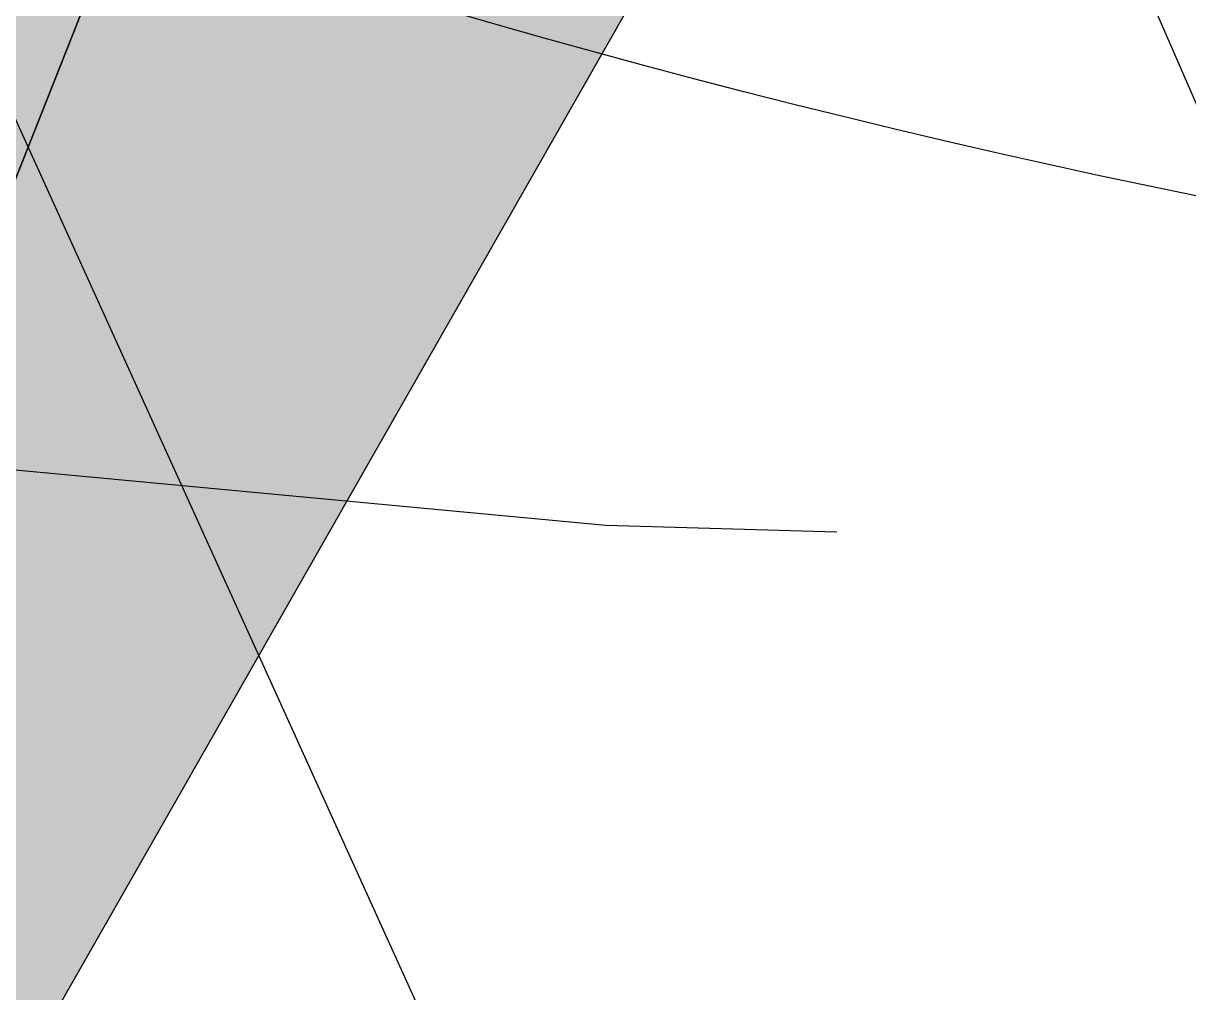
# Paper-space layout 'Layout1' of a CAD drawing. Extents: x -43 to 2298, y -18 to 768.
# Drawn here: x 1860.044 to 1861.113, y 24.754 to 25.644 of the extents above; entities that cross this region are included whole.
import ezdxf

# ---------------------------------------------------------------- set-up
doc = ezdxf.new("R2010")
doc.units = 0
doc.header["$LTSCALE"] = 2
doc.linetypes.add('CACHEX2', pattern=[0.75, 0.5, -0.25])
doc.layers.add('CARTOUCHE', color=7, linetype='Continuous')
doc.layers.add('LOGO', color=7, linetype='Continuous')

# ---------------------------------------------------------------- blocks, each defined once
blk = doc.blocks.new('A$C715108E3')
at = {"layer": 'LOGO', "color": 131}
for p, q in [((-12.6802, -23.5138), (-12.6802, -23.5138)), ((-12.5889, -23.5138), (-12.5889, -23.5138)), ((-12.4971, -23.5138), (-12.4971, -23.5138)), ((-12.4053, -23.5138), (-12.4053, -23.5138)), ((-12.3136, -23.5138), (-12.3136, -23.5138)), ((-12.2216, -23.5138), (-12.2216, -23.5138)), ((-12.1298, -23.5138), (-12.1298, -23.5138)), ((-12.0387, -23.5138), (-12.0387, -23.5138)), ((-11.9465, -23.5138), (-11.9465, -23.5138)), ((-11.8546, -23.5138), (-11.8546, -23.5138)), ((-11.7628, -23.5138), (-11.7628, -23.5138)), ((-11.6713, -23.5138), (-11.6713, -23.5138)), ((-11.5795, -23.5138), (-11.5795, -23.5138)), ((-11.4877, -23.5138), (-11.4877, -23.5138)), ((-11.3966, -23.5138), (-11.3966, -23.5138)), ((-11.3046, -23.5138), (-11.3046, -23.5138)), ((-11.2126, -23.5138), (-11.2126, -23.5138)), ((-11.1213, -23.5138), (-11.1213, -23.5138)), ((-11.0293, -23.5138), (-11.0293, -23.5138)), ((-12.7265, -23.6054), (-12.7265, -23.6054)), ((-12.6345, -23.6054), (-12.6345, -23.6054)), ((-12.5424, -23.6054), (-12.5424, -23.6054)), ((-12.4514, -23.6054), (-12.4514, -23.6054)), ((-12.3593, -23.6054), (-12.3593, -23.6054)), ((-12.2673, -23.6054), (-12.2673, -23.6054)), ((-12.1762, -23.6054), (-12.1762, -23.6054)), ((-12.0844, -23.6054), (-12.0844, -23.6054)), ((-11.9924, -23.6054), (-11.9924, -23.6054)), ((-11.9011, -23.6054), (-11.9011, -23.6054)), ((-11.8091, -23.6054), (-11.8091, -23.6054)), ((-11.7174, -23.6054), (-11.7174, -23.6054)), ((-11.6252, -23.6054), (-11.6252, -23.6054)), ((-11.5338, -23.6054), (-11.5338, -23.6054)), ((-11.442, -23.6054), (-11.442, -23.6054)), ((-11.3501, -23.6054), (-11.3501, -23.6054)), ((-11.2587, -23.6054), (-11.2587, -23.6054)), ((-11.1668, -23.6054), (-11.1668, -23.6054)), ((-11.0748, -23.6054), (-11.0748, -23.6054)), ((-10.9835, -23.6054), (-10.9835, -23.6054)), ((-12.7302, -23.6976), (-12.7302, -23.6976)), ((-12.6802, -23.6976), (-12.6802, -23.6976)), ((-12.5889, -23.6976), (-12.5889, -23.6976)), ((-12.4971, -23.6976), (-12.4971, -23.6976)), ((-12.4053, -23.6976), (-12.4053, -23.6976)), ((-12.3136, -23.6976), (-12.3136, -23.6976)), ((-12.2216, -23.6976), (-12.2216, -23.6976)), ((-12.1298, -23.6976), (-12.1298, -23.6976)), ((-12.0387, -23.6976), (-12.0387, -23.6976)), ((-11.9465, -23.6976), (-11.9465, -23.6976)), ((-11.8546, -23.6976), (-11.8546, -23.6976)), ((-11.7628, -23.6976), (-11.7628, -23.6976)), ((-11.6713, -23.6976), (-11.6713, -23.6976)), ((-11.5795, -23.6976), (-11.5795, -23.6976)), ((-11.4877, -23.6976), (-11.4877, -23.6976)), ((-11.3966, -23.6976), (-11.3966, -23.6976)), ((-11.3046, -23.6976), (-11.3046, -23.6976)), ((-11.2126, -23.6976), (-11.2126, -23.6976)), ((-11.1213, -23.6976), (-11.1213, -23.6976)), ((-11.0293, -23.6976), (-11.0293, -23.6976)), ((-12.6884, -23.7891), (-12.6884, -23.7891)), ((-12.6345, -23.7891), (-12.6345, -23.7891)), ((-12.5424, -23.7891), (-12.5424, -23.7891)), ((-12.4514, -23.7891), (-12.4514, -23.7891)), ((-12.3593, -23.7891), (-12.3593, -23.7891)), ((-12.2673, -23.7891), (-12.2673, -23.7891)), ((-12.1762, -23.7891), (-12.1762, -23.7891)), ((-12.0844, -23.7891), (-12.0844, -23.7891)), ((-11.9924, -23.7891), (-11.9924, -23.7891)), ((-11.9011, -23.7891), (-11.9011, -23.7891)), ((-11.8091, -23.7891), (-11.8091, -23.7891)), ((-11.7174, -23.7891), (-11.7174, -23.7891)), ((-11.6252, -23.7891), (-11.6252, -23.7891)), ((-11.5338, -23.7891), (-11.5338, -23.7891)), ((-11.442, -23.7891), (-11.442, -23.7891)), ((-11.3501, -23.7891), (-11.3501, -23.7891)), ((-11.2587, -23.7891), (-11.2587, -23.7891)), ((-11.1668, -23.7891), (-11.1668, -23.7891)), ((-11.0748, -23.7891), (-11.0748, -23.7891)), ((-10.9835, -23.7891), (-10.9835, -23.7891)), ((-12.6472, -23.8804), (-12.6472, -23.8804)), ((-12.5889, -23.8804), (-12.5889, -23.8804)), ((-12.4971, -23.8804), (-12.4971, -23.8804)), ((-12.4053, -23.8804), (-12.4053, -23.8804)), ((-12.3136, -23.8804), (-12.3136, -23.8804)), ((-12.2216, -23.8804), (-12.2216, -23.8804)), ((-12.1298, -23.8804), (-12.1298, -23.8804)), ((-12.0387, -23.8804), (-12.0387, -23.8804)), ((-11.9465, -23.8804), (-11.9465, -23.8804)), ((-11.8546, -23.8804), (-11.8546, -23.8804)), ((-11.7628, -23.8804), (-11.7628, -23.8804)), ((-11.6713, -23.8804), (-11.6713, -23.8804)), ((-11.5795, -23.8804), (-11.5795, -23.8804)), ((-11.4877, -23.8804), (-11.4877, -23.8804)), ((-11.3966, -23.8804), (-11.3966, -23.8804)), ((-11.3046, -23.8804), (-11.3046, -23.8804)), ((-11.2126, -23.8804), (-11.2126, -23.8804)), ((-11.1213, -23.8804), (-11.1213, -23.8804)), ((-11.0293, -23.8804), (-11.0293, -23.8804)), ((-12.605, -23.973), (-12.605, -23.973)), ((-12.5424, -23.973), (-12.5424, -23.973)), ((-12.4514, -23.973), (-12.4514, -23.973)), ((-12.3593, -23.973), (-12.3593, -23.973)), ((-12.2673, -23.973), (-12.2673, -23.973)), ((-12.1762, -23.973), (-12.1762, -23.973)), ((-12.0844, -23.973), (-12.0844, -23.973)), ((-11.9924, -23.973), (-11.9924, -23.973)), ((-11.9011, -23.973), (-11.9011, -23.973)), ((-11.8091, -23.973), (-11.8091, -23.973)), ((-11.7174, -23.973), (-11.7174, -23.973)), ((-11.6252, -23.973), (-11.6252, -23.973)), ((-11.5338, -23.973), (-11.5338, -23.973)), ((-11.442, -23.973), (-11.442, -23.973)), ((-11.3501, -23.973), (-11.3501, -23.973)), ((-11.2587, -23.973), (-11.2587, -23.973)), ((-11.1668, -23.973), (-11.1668, -23.973)), ((-11.0748, -23.973), (-11.0748, -23.973)), ((-10.9835, -23.973), (-10.9835, -23.973)), ((-12.5638, -24.0642), (-12.5638, -24.0642)), ((-12.4971, -24.0642), (-12.4971, -24.0642)), ((-12.4053, -24.0642), (-12.4053, -24.0642)), ((-12.3136, -24.0642), (-12.3136, -24.0642)), ((-12.2216, -24.0642), (-12.2216, -24.0642)), ((-12.1298, -24.0642), (-12.1298, -24.0642)), ((-12.0387, -24.0642), (-12.0387, -24.0642)), ((-11.9465, -24.0642), (-11.9465, -24.0642)), ((-11.8546, -24.0642), (-11.8546, -24.0642)), ((-11.7628, -24.0642), (-11.7628, -24.0642)), ((-11.6713, -24.0642), (-11.6713, -24.0642)), ((-11.5795, -24.0642), (-11.5795, -24.0642)), ((-11.4877, -24.0642), (-11.4877, -24.0642)), ((-11.3966, -24.0642), (-11.3966, -24.0642)), ((-11.3046, -24.0642), (-11.3046, -24.0642)), ((-11.2126, -24.0642), (-11.2126, -24.0642)), ((-11.1213, -24.0642), (-11.1213, -24.0642)), ((-11.0293, -24.0642), (-11.0293, -24.0642)), ((-12.522, -24.1555), (-12.522, -24.1555)), ((-12.4514, -24.1555), (-12.4514, -24.1555)), ((-12.3593, -24.1555), (-12.3593, -24.1555)), ((-12.2673, -24.1555), (-12.2673, -24.1555)), ((-12.1762, -24.1555), (-12.1762, -24.1555)), ((-12.0844, -24.1555), (-12.0844, -24.1555)), ((-11.9924, -24.1555), (-11.9924, -24.1555)), ((-11.9011, -24.1555), (-11.9011, -24.1555)), ((-11.8091, -24.1555), (-11.8091, -24.1555)), ((-11.7174, -24.1555), (-11.7174, -24.1555)), ((-11.6252, -24.1555), (-11.6252, -24.1555)), ((-11.5338, -24.1555), (-11.5338, -24.1555)), ((-11.442, -24.1555), (-11.442, -24.1555)), ((-11.3501, -24.1555), (-11.3501, -24.1555)), ((-11.2587, -24.1555), (-11.2587, -24.1555)), ((-11.1668, -24.1555), (-11.1668, -24.1555)), ((-11.0748, -24.1555), (-11.0748, -24.1555)), ((-10.9835, -24.1555), (-10.9835, -24.1555)), ((-12.4808, -24.2481), (-12.4808, -24.2481)), ((-12.4053, -24.2481), (-12.4053, -24.2481)), ((-12.3136, -24.2481), (-12.3136, -24.2481)), ((-12.2216, -24.2481), (-12.2216, -24.2481)), ((-12.1298, -24.2481), (-12.1298, -24.2481)), ((-12.0387, -24.2481), (-12.0387, -24.2481)), ((-11.9465, -24.2481), (-11.9465, -24.2481)), ((-11.8546, -24.2481), (-11.8546, -24.2481)), ((-11.7628, -24.2481), (-11.7628, -24.2481)), ((-11.6713, -24.2481), (-11.6713, -24.2481)), ((-11.5795, -24.2481), (-11.5795, -24.2481)), ((-11.4877, -24.2481), (-11.4877, -24.2481)), ((-11.3966, -24.2481), (-11.3966, -24.2481)), ((-11.3046, -24.2481), (-11.3046, -24.2481)), ((-11.2126, -24.2481), (-11.2126, -24.2481)), ((-11.1213, -24.2481), (-11.1213, -24.2481)), ((-11.0293, -24.2481), (-11.0293, -24.2481)), ((-12.4386, -24.3394), (-12.4386, -24.3394)), ((-12.3593, -24.3394), (-12.3593, -24.3394)), ((-12.2673, -24.3394), (-12.2673, -24.3394)), ((-12.1762, -24.3394), (-12.1762, -24.3394)), ((-12.0844, -24.3394), (-12.0844, -24.3394)), ((-11.9924, -24.3394), (-11.9924, -24.3394)), ((-11.9011, -24.3394), (-11.9011, -24.3394)), ((-11.8091, -24.3394), (-11.8091, -24.3394)), ((-11.7174, -24.3394), (-11.7174, -24.3394)), ((-11.6252, -24.3394), (-11.6252, -24.3394)), ((-11.5338, -24.3394), (-11.5338, -24.3394)), ((-11.442, -24.3394), (-11.442, -24.3394)), ((-11.3501, -24.3394), (-11.3501, -24.3394)), ((-11.2587, -24.3394), (-11.2587, -24.3394)), ((-11.1668, -24.3394), (-11.1668, -24.3394)), ((-11.0748, -24.3394), (-11.0748, -24.3394)), ((-10.9835, -24.3394), (-10.9835, -24.3394)), ((-12.3974, -24.4306), (-12.3974, -24.4306)), ((-12.3136, -24.4306), (-12.3136, -24.4306)), ((-12.2216, -24.4306), (-12.2216, -24.4306)), ((-12.1298, -24.4306), (-12.1298, -24.4306)), ((-12.0387, -24.4306), (-12.0387, -24.4306)), ((-11.9465, -24.4306), (-11.9465, -24.4306)), ((-11.8546, -24.4306), (-11.8546, -24.4306)), ((-11.7628, -24.4306), (-11.7628, -24.4306)), ((-11.6713, -24.4306), (-11.6713, -24.4306)), ((-11.5795, -24.4306), (-11.5795, -24.4306)), ((-11.4877, -24.4306), (-11.4877, -24.4306)), ((-11.3966, -24.4306), (-11.3966, -24.4306)), ((-11.3046, -24.4306), (-11.3046, -24.4306)), ((-11.2126, -24.4306), (-11.2126, -24.4306)), ((-11.1213, -24.4306), (-11.1213, -24.4306)), ((-11.0293, -24.4306), (-11.0293, -24.4306)), ((-12.3554, -24.5232), (-12.3554, -24.5232)), ((-12.2673, -24.5232), (-12.2673, -24.5232)), ((-12.1762, -24.5232), (-12.1762, -24.5232)), ((-12.0844, -24.5232), (-12.0844, -24.5232)), ((-11.9924, -24.5232), (-11.9924, -24.5232)), ((-11.9011, -24.5232), (-11.9011, -24.5232)), ((-11.8091, -24.5232), (-11.8091, -24.5232)), ((-11.7174, -24.5232), (-11.7174, -24.5232)), ((-11.6252, -24.5232), (-11.6252, -24.5232)), ((-11.5338, -24.5232), (-11.5338, -24.5232)), ((-11.442, -24.5232), (-11.442, -24.5232)), ((-11.3501, -24.5232), (-11.3501, -24.5232)), ((-11.2587, -24.5232), (-11.2587, -24.5232)), ((-11.1668, -24.5232), (-11.1668, -24.5232)), ((-11.0748, -24.5232), (-11.0748, -24.5232)), ((-10.9835, -24.5232), (-10.9835, -24.5232)), ((-12.3142, -24.6147), (-12.3142, -24.6147)), ((-12.3136, -24.6147), (-12.3136, -24.6147)), ((-12.2216, -24.6147), (-12.2216, -24.6147)), ((-12.1298, -24.6147), (-12.1298, -24.6147)), ((-12.0387, -24.6147), (-12.0387, -24.6147)), ((-11.9465, -24.6147), (-11.9465, -24.6147)), ((-11.8546, -24.6147), (-11.8546, -24.6147)), ((-11.7628, -24.6147), (-11.7628, -24.6147)), ((-11.6713, -24.6147), (-11.6713, -24.6147)), ((-11.5795, -24.6147), (-11.5795, -24.6147)), ((-11.4877, -24.6147), (-11.4877, -24.6147)), ((-11.3966, -24.6147), (-11.3966, -24.6147)), ((-11.3046, -24.6147), (-11.3046, -24.6147)), ((-11.2126, -24.6147), (-11.2126, -24.6147)), ((-11.1213, -24.6147), (-11.1213, -24.6147)), ((-11.0293, -24.6147), (-11.0293, -24.6147)), ((-12.2724, -24.7059), (-12.2724, -24.7059)), ((-12.2673, -24.7059), (-12.2673, -24.7059)), ((-12.1762, -24.7059), (-12.1762, -24.7059)), ((-12.0844, -24.7059), (-12.0844, -24.7059)), ((-11.9924, -24.7059), (-11.9924, -24.7059)), ((-11.9011, -24.7059), (-11.9011, -24.7059)), ((-11.8091, -24.7059), (-11.8091, -24.7059)), ((-11.7174, -24.7059), (-11.7174, -24.7059)), ((-11.6252, -24.7059), (-11.6252, -24.7059)), ((-11.5338, -24.7059), (-11.5338, -24.7059)), ((-11.442, -24.7059), (-11.442, -24.7059)), ((-11.3501, -24.7059), (-11.3501, -24.7059)), ((-11.2587, -24.7059), (-11.2587, -24.7059)), ((-11.1668, -24.7059), (-11.1668, -24.7059)), ((-11.0748, -24.7059), (-11.0748, -24.7059)), ((-10.9835, -24.7059), (-10.9835, -24.7059)), ((-12.231, -24.7985), (-12.231, -24.7985)), ((-12.2216, -24.7985), (-12.2216, -24.7985)), ((-12.1298, -24.7985), (-12.1298, -24.7985)), ((-12.0387, -24.7985), (-12.0387, -24.7985)), ((-11.9465, -24.7985), (-11.9465, -24.7985)), ((-11.8546, -24.7985), (-11.8546, -24.7985)), ((-11.7628, -24.7985), (-11.7628, -24.7985)), ((-11.6713, -24.7985), (-11.6713, -24.7985)), ((-11.5795, -24.7985), (-11.5795, -24.7985)), ((-11.4877, -24.7985), (-11.4877, -24.7985)), ((-11.3966, -24.7985), (-11.3966, -24.7985)), ((-11.3046, -24.7985), (-11.3046, -24.7985)), ((-11.2126, -24.7985), (-11.2126, -24.7985)), ((-11.1213, -24.7985), (-11.1213, -24.7985)), ((-11.0293, -24.7985), (-11.0293, -24.7985)), ((-12.1894, -24.8898), (-12.1894, -24.8898)), ((-12.1762, -24.8898), (-12.1762, -24.8898)), ((-12.0844, -24.8898), (-12.0844, -24.8898)), ((-11.9924, -24.8898), (-11.9924, -24.8898)), ((-11.9011, -24.8898), (-11.9011, -24.8898)), ((-11.8091, -24.8898), (-11.8091, -24.8898)), ((-11.7174, -24.8898), (-11.7174, -24.8898)), ((-11.6252, -24.8898), (-11.6252, -24.8898)), ((-11.5338, -24.8898), (-11.5338, -24.8898)), ((-11.442, -24.8898), (-11.442, -24.8898)), ((-11.3501, -24.8898), (-11.3501, -24.8898)), ((-11.2587, -24.8898), (-11.2587, -24.8898)), ((-11.1668, -24.8898), (-11.1668, -24.8898)), ((-11.0748, -24.8898), (-11.0748, -24.8898)), ((-10.9835, -24.8898), (-10.9835, -24.8898))]:
    blk.add_line(p, q, dxfattribs=at)
blk.add_lwpolyline([(-15.4563, -23.799), (-13.7331, -21.4856), (-11.9601, -25.3945), (-11.4761, -25.5469), (-10.7095, -25.798), (-10.0926, -25.8741), (-9.9674, -25.8741), (-12.5584, -19.9248), (-11.816, -18.9068), (-10.4959, -20.6166), (-9.7792, -22.2122), (-8.7979, -20.9179), (-8.1187, -22.4645), (-6.9489, -21.0191), (-7.6382, -19.3811), (-6.116, -17.2939)], dxfattribs=at)
blk = doc.blocks.new('A$C581E6685')
at = {"layer": 'LOGO'}
for color, points in [(40, [(-39.8519, 24.2064), (-46.2303, 8.0935), (-42.1559, 23.0023)]), (32, [(-39.8519, 24.2064), (-38.5844, 21.5046), (-46.2303, 8.0935)])]:
    blk.add_hatch(color=color, dxfattribs=at).paths.add_polyline_path(points)
at = {"layer": 'LOGO', "color": 40}
blk.add_lwpolyline([(-39.8519, 24.2064), (-46.2303, 8.0935), (-42.1559, 23.0023)], close=True, dxfattribs=at)
at = {"layer": 'LOGO', "color": 32}
blk.add_lwpolyline([(-39.8519, 24.2064), (-38.584, 21.5046), (-46.2303, 8.0935)], close=True, dxfattribs=at)
at = {"layer": 'LOGO', "color": 32, "linetype": 'CACHEX2', "ltscale": 1.5}
blk.add_ellipse((-38.0538, 23.8138), major_axis=(-19.0311, -3.534), ratio=0.590567, dxfattribs=at)
at = {"layer": 'LOGO', "color": 32}
blk.add_ellipse((-37.6144, 23.8499), major_axis=(-13.5768, -4.2839), ratio=0.791971, dxfattribs=at)
at = {"layer": 'CARTOUCHE'}
blk.add_blockref('A$C715108E3', (-31.6739, 36.3189), dxfattribs=at)
blk = doc.blocks.new('A$C74495F84')
blk.add_wipeout([(0, 25.6223), (0.1652, 26.7367), (0.7383, 27.8861), (1.6708, 28.7909), (2.8466, 29.3316), (3.5435, 29.4509), (3.5435, 29.4509), (94.9287, 29.4623), (96.0552, 29.2902), (97.2167, 28.6987), (97.7035, 28.2661), (98.0951, 27.7798), (98.6162, 26.658), (98.7362, 26.0362), (98.7516, 25.8527), (98.7585, 3.8387), (98.5719, 2.6574), (98.0189, 1.5743), (97.5848, 1.0765), (97.1232, 0.6959), (95.9338, 0.1366), (95.4142, 0.0321), (95.1105, 0.0048), (3.7555, 0.0009), (2.7133, 0.169), (1.5147, 0.7841), (0.6714, 1.6707), (0.147, 2.7876), (0.0063, 3.6209)]).dxf.layer = 'CARTOUCHE'
at = {"layer": 'CARTOUCHE'}
blk.add_rational_spline([(0, 25.6223), (0, 14.7312), (0, 3.84), (0, 0), (3.84, 0), (49.3793, 0), (94.9185, 0), (98.7585, 0), (98.7585, 3.84), (98.7585, 14.7312), (98.7585, 25.6223), (98.7585, 29.4623), (94.9185, 29.4623), (49.3793, 29.4623), (3.84, 29.4623), (0, 29.4623), (0, 25.6223)], [1, 1, 1, 0.707106781187, 1, 1, 1, 0.707106781187, 1, 1, 1, 0.707106781187, 1, 1, 1, 0.707106781187, 1], degree=2, knots=[0, 0, 0, 1, 1, 2.570796, 2.570796, 3.570796, 3.570796, 5.141593, 5.141593, 6.141593, 6.141593, 7.712389, 7.712389, 8.712389, 8.712389, 10.283185, 10.283185, 10.283185], dxfattribs=at)
at = {"layer": 'CARTOUCHE', "xscale": 0.6, "yscale": 0.6, "zscale": 0.6}
blk.add_blockref('A$C581E6685', (37.2707, 1.3806), dxfattribs=at)

psp = doc.layouts.get("Layout1")

# ---------------------------------------------------------------- block references
at = {"layer": 'CARTOUCHE'}
psp.add_blockref('A$C74495F84', (1849.4306, 16.5533), dxfattribs=at)

doc.saveas('drawing.dxf')
